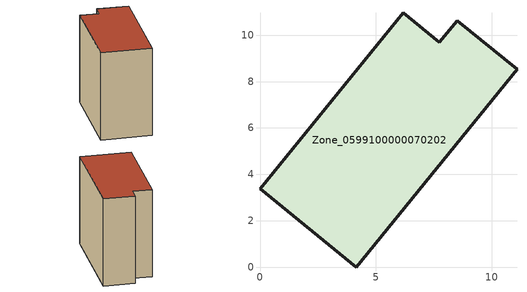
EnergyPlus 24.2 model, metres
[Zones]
Zone_0599100000070202
 floor ground (C_G): 0,3.38 6.18,10.96 7.74,9.69 8.51,10.63 11.09,8.54 4.15,0 z0
 wall outside (C_F): 6.18,10.96 0,3.38 4.15,0 11.09,8.54 8.51,10.63 7.74,9.69 6.18,10.96 z0:9.6
 roof outside (C_R): 11.09,8.54 8.51,10.63 7.74,9.69 6.18,10.96 0,3.38 4.15,0 z9.6
[BUILDING]
Pand.0599100000070202: North Axis=0; Terrain=City; Loads Convergence Tolerance Value=0.04; Temperature Convergence Tolerance Value=0.4; Solar Distribution=FullExterior; Maximum Number of Warmup Days=25; Minimum Number of Warmup Days=1
[Site:Location]
Rotterdam.The.Hague.AP_ZH_NLD Design_Conditions: Latitude=51.96; Longitude=4.45; Time Zone=1; Elevation=-4.5
[SITE:GROUNDTEMPERATURE:BUILDINGSURFACE]
18, 18, 18, 18, 18, 18, 18, 18, 18, 18, 18, 18
[MATERIAL] Thermal Absorptance=0.9; Solar Absorptance=0.7; Visible Absorptance=0.7
Name | Roughness | Thickness | Conductivity | Density | Specific Heat
G.TI.1946 | MediumSmooth | 0.15 | 1 | 540 | 1210
F.TI.1946 | Rough | 0.3 | 0.857143 | 1920 | 840
R.TI.1946 | MediumRough | 0.2 | 0.1 | 1500 | 1000
[CONSTRUCTION]
C_G: G.TI.1946
C_F: F.TI.1946
C_R: R.TI.1946
[ZONE]
Zone_0599100000070202: Type=1; Multiplier=1; Ceiling Height=Autocalculate; Volume=Autocalculate; Floor Area=autocalculate; Part of Total Floor Area=Yes
[ZONEINFILTRATION:DESIGNFLOWRATE]
Infil_Zone_0599100000070202: Zone or ZoneList or Space or SpaceList=Zone_0599100000070202; Schedule=AlwaysOn; Design Flow Rate Calculation Method=Flow/Area; Flow Rate per Floor Area=0.003; Constant Term Coefficient=1; Temperature Term Coefficient=0; Velocity Term Coefficient=0; Velocity Squared Term Coefficient=0
[HVACTEMPLATE:ZONE:IDEALLOADSAIRSYSTEM]
Zone_0599100000070202: Maximum Heating Supply Air Temperature=50; Minimum Cooling Supply Air Temperature=13; Maximum Heating Supply Air Humidity Ratio=0.0156; Minimum Cooling Supply Air Humidity Ratio=0.0077; Heating Limit=NoLimit; Cooling Limit=NoLimit; Dehumidification Control Type=ConstantSensibleHeatRatio; Cooling Sensible Heat Ratio=0.7; Dehumidification Setpoint=60; Humidification Control Type=None; Humidification Setpoint=30; Outdoor Air Method=None; Outdoor Air Flow Rate per Person=0.00944; Outdoor Air Flow Rate per Zone Floor Area=0; Outdoor Air Flow Rate per Zone=0; Demand Controlled Ventilation Type=None; Outdoor Air Economizer Type=NoEconomizer; Heat Recovery Type=None; Sensible Heat Recovery Effectiveness=0.7; Latent Heat Recovery Effectiveness=0.65
[ZONECONTROL:THERMOSTAT]
ThermostatControl_Zone_0599100000070202: Zone or ZoneList=Zone_0599100000070202; Control Type Schedule=DualSetpointControlType; Control 1=Thermostat_Zone_0599100000070202; Temperature Difference Between Cutout And Setpoint=0
[THERMOSTATSETPOINT:DUALSETPOINT]
Thermostat_Zone_0599100000070202: Heating Setpoint Temperature Schedule=HeatingSetpoint_Zone_0599100000070202; Cooling Setpoint Temperature Schedule=CoolingSetpoint_Zone_0599100000070202
[SCHEDULE:COMPACT]
HeatingSetpoint_Zone_0599100000070202: Through: 12/31, For: AllDays, Until: 24:00, 21
CoolingSetpoint_Zone_0599100000070202: Through: 12/31, For: AllDays, Until: 24:00, 24
DualSetpointControlType: Through: 12/31, For: AllDays, Until: 24:00, 4
AlwaysOn: Through: 12/31, For: AllDays, Until: 24:00, 1
